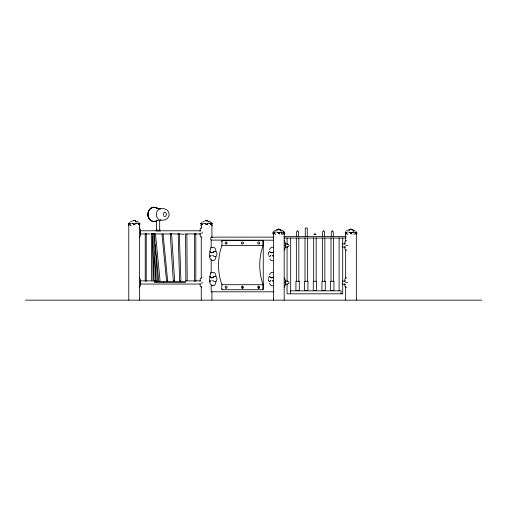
<?xml version="1.0" encoding="UTF-8"?>
<svg xmlns="http://www.w3.org/2000/svg" width="507" height="507" viewBox="0 0 507 507"><rect width="100%" height="100%" fill="white"/><g stroke="black" fill="none" stroke-linecap="round" stroke-linejoin="round"><path stroke-width="0.76" d="M209.917 251.231L210.798 252.499L212.965 252.499C213.162 251.516 215.101 251.276 215.95 251.352A3.549 3.074 -90 0 1 216.115 256.365L215.849 257.074A3.549 3.074 -90 0 1 212.889 260.75C207.623 259.768 210.012 251.713 210.563 248.126A6.825 0.431 -41 0 0 210.88 247.822L211.134 247.612M209.917 276.271L210.798 277.538L212.965 277.538C213.162 276.562 215.101 276.315 215.95 276.391A3.549 3.074 -90 0 1 216.115 281.404L215.849 282.114A3.549 3.074 -90 0 1 212.889 285.79C207.699 284.757 209.942 276.784 210.563 273.165A6.825 0.431 -41 0 0 210.88 272.861L211.134 272.652M133.937 220.444L133.176 220.621L135.109 220.621L134.336 220.444M351.205 229.189L352.973 230.07M206.577 221.299L206.609 220.444L207.566 220.621L206.793 220.444M351.002 229.525L350.432 229.246L349.05 230.013L350.787 229.189L351.009 229.76M210.804 255.826C211.387 254.818 210.925 256.105 209.968 256.231M210.804 280.865C211.406 279.858 210.906 281.163 209.968 281.271M212.972 255.826C211.869 254.945 214.588 256.922 215.792 256.675M212.972 280.865C211.869 279.991 214.588 281.962 215.792 281.715M270.586 255.858C271.815 254.596 269.065 257.271 269.223 256.396A3.549 3.074 -90 0 1 268.761 255.642M270.586 280.903C271.815 279.636 269.065 282.31 269.223 281.442A3.549 3.074 -90 0 1 268.761 280.682M272.779 255.864C272.5 254.742 272.221 256.155 273.349 256.111M272.779 280.91C272.5 279.788 272.221 281.195 273.349 281.151M202.527 224.303L201.723 224.303L200.854 223.416M342.719 238.037L342.719 244.222L342.181 245.477L342.491 247.036L345.597 247.036M342.719 246.725L342.719 281.404L342.181 282.659L342.491 284.218L345.597 284.218M215.507 251.25L214.917 251.402M215.792 251.219L215.849 250.566A3.549 3.074 -90 0 0 213.46 247.239L211.185 247.682A4.88 0.849 -34.8 0 0 210.88 247.822M215.507 276.29L214.917 276.442M215.792 276.264L215.849 275.605A3.549 3.074 -90 0 0 213.46 272.278L211.185 272.728A4.88 0.849 -34.8 0 0 210.88 272.861M287.076 244.12L288.717 244.697L289.098 245.882L287.564 246.985L284.972 247.036M268.292 253.012L268.235 254.723M178.242 233.911C179.364 233.201 182.685 235.02 184.269 233.961M145.224 281.036L145.224 233.803M140.122 280.872L146.231 280.929L146.244 233.923L140.122 233.961M194.98 281.03L194.517 280.929L194.504 233.923L194.98 233.809M194.599 280.878L195.822 280.929L195.835 233.923L194.599 233.961M173.641 281.036L173.293 280.884L170.238 233.822L178.534 233.961M163.07 233.841L167.671 281.087M134.856 224.259L133.937 224.449M207.312 224.259L206.393 224.449M156.517 230.21L156.517 220.387L159.401 220.253M154.426 280.967L153.976 281.036L155.307 280.979L153.779 233.733M178.179 233.79L179.592 280.884L180.701 281.017M200.861 223.41L201.742 224.303L202.483 223.53M273.843 233.347L274.731 232.276M129.139 224.595L129.817 224.449M202.274 224.449L201.596 224.595L202.268 224.259M346.002 233.347L346.889 232.276M213.536 251.84C213.073 253.234 210.792 253.247 210.285 251.84M213.536 276.885C213.073 278.28 210.792 278.292 210.285 276.885M273.507 251.821L272.779 252.537L270.58 252.53L269.388 251.383M273.507 276.86L272.779 277.583L270.58 277.57L269.388 276.423A3.549 3.074 -90 0 0 268.539 277.982M151.872 281.017L153.013 281.011L152.702 233.885L151.378 233.752L151.859 233.892M167.868 280.922L166.524 280.903L161.955 233.955L163.292 233.949M164.053 212.807L163.476 214.404L163.742 215.532M274.521 233.195L273.115 232.162L274.731 233.201M154.35 233.936L155.383 233.911M284.934 233.771L284.066 234.443M274.521 233.011L273.976 233.055M154.394 233.752L157.544 280.954L156.41 281.074M146.231 280.929L145.731 280.96M194.504 233.923L185.549 233.93L185.86 280.897L186.354 280.979M195.822 280.929L195.417 280.929M138.988 224.303L139.869 223.41L138.43 224.455M282.969 233.195L284.573 232.162L283.14 233.201M211.457 224.309L210.912 224.259M283.717 233.049L283.166 233.011M276.892 230.07L278.628 229.189L280.796 230.013L279.059 229.189L276.892 230.013L277.183 229.76M349.348 229.76L349.05 230.07L350.445 229.246M174.155 281.1L174.636 280.91L171.588 233.955L171.087 233.923M185.879 280.872L187.191 280.872L186.874 233.961M273.533 231.401L273.97 231.002M158.881 209.226C155.472 211.558 155.459 217.25 158.881 219.575M153.875 233.638L152.366 233.955M284.167 250.059C286.075 248.062 286.075 242.739 284.167 240.736M284.167 287.209C286.075 285.207 286.075 279.883 284.167 277.88M314.226 233.879L315.646 233.879M146.212 233.942L145.731 233.879M195.81 233.942L195.417 233.911M194.517 280.929L187.653 280.872M130.026 223.53L129.317 224.284A5.653 2.827 -90 0 1 129.583 223.625M346.585 230.634L347.08 230.305M278.913 233.055L278.432 233.347L278.299 233.011L279.56 233.011L279.427 233.347L276.942 232.162L278.913 233.055L280.358 232.276L278.647 233.195M206.628 224.309L206.178 224.595L206.045 224.259M154.458 233.676L153.938 233.911M282.399 234.272L283.039 233.885M355.198 233.885L354.393 234.31M206.653 224.316L208.104 223.524L206.634 224.303L204.695 223.41L206.774 224.455M350.806 233.195L352.517 232.276L351.04 233.049L349.101 232.162L351.585 233.347L351.719 233.011L350.457 233.011L351.18 233.201M139.178 237.346L140.109 236.509L140.426 235.172L140.401 229.475L139.178 227.738M139.178 287.349L140.109 286.506L140.426 285.168L140.401 279.477L139.178 277.741M155.668 249.59L158.735 281.112L160.06 280.922L155.472 233.816M139.355 225.691L139.704 225.552M211.812 225.691L212.16 225.552M133.563 220.494L132.834 220.773L134.121 220.456L135.432 220.773L134.133 220.456M205.297 220.773L206.577 220.456L207.889 220.773L207.148 220.494M287.133 281.151L288.717 281.879L289.098 283.064L287.564 284.167L284.972 284.218M205.297 220.773L206.038 220.494M277.544 229.525L278.286 229.246M174.636 280.91L173.318 280.891M273.317 251.878L273.007 252.271C272.348 253.43 270.599 252.835 270.073 251.878M273.317 276.917L273.007 277.316C272.348 278.47 270.599 277.88 270.073 276.917M156.308 281.093L154.686 257.493M159.572 220.203L161.03 219.759M210.887 224.455L212.332 223.416L210.716 224.449M355.299 233.201L356.63 232.276L355.895 233.03L356.174 233.347L356.041 233.011A5.653 2.827 90 0 0 355.889 232.675M206.374 220.444L205.62 220.621L206.609 220.444L206.59 220.773M277.88 229.367L278.641 229.189M350.039 229.367L350.8 229.189M139.032 224.278L137.967 223.416L139.032 224.284L138.259 224.449M282.678 232.162L284.015 233.347L283.882 233.011A5.653 2.827 90 0 0 283.73 232.675M273.463 260.63L272.449 260.782A3.549 3.074 -90 0 1 269.844 258.9M273.463 285.669L272.449 285.828A3.549 3.074 -90 0 1 269.566 283.071M355.128 233.195L355.889 233.036L355.591 233.347L355.325 233.011A5.653 5.653 0 0 0 355.02 232.675M160.18 208.599C171.803 207.122 172.348 221.394 160.18 220.203M201.862 227.618L200.252 228.796L200.05 231.23M346.573 240.47L344.956 241.649L344.754 244.089M201.862 277.532L200.252 278.711L200.05 281.151M346.573 277.614L344.956 278.793L344.754 281.233M297.336 230.66L297.85 230.66M323.346 230.66L323.865 230.66M332.022 230.66L332.541 230.66M130.667 223.321L131.414 223.289M203.123 223.321L203.871 223.289M275.371 232.067L276.119 232.035M347.529 232.067L348.277 232.035M155.237 281.005L154.946 280.872M136.478 223.321L137.277 223.289M208.935 223.321L209.733 223.289M281.189 232.067L281.981 232.035M353.347 232.067L354.139 232.035M128.974 224.303L129.507 224.303M130.02 224.303L129.31 224.316M155.434 230.21L160.776 230.21M140.185 230.793L154.939 230.793M161.708 230.793L200.563 230.793M155.788 231.04L160.776 231.04M355.325 233.011L356.041 233.011M283.47 233.068L284.002 233.068M355.629 233.068L356.161 233.068M146.155 233.961L150.192 233.961M156.156 233.961L161.708 233.961M163.767 233.961L170.586 233.961L170.27 233.885M195.746 233.961L200.626 233.961M313.934 234.589L315.937 234.589M284.078 236.554L346.173 236.554M211.457 237.137L273.577 237.137M284.078 238.037L346.173 238.037M273.311 240.198L211.064 240.096A1.584 0.792 -90 0 1 210.83 237.758A1.584 0.792 -90 0 1 212.021 237.599M221.781 241.307A0.837 0.722 -90 0 1 222.503 240.476L262.525 240.476A0.837 0.722 -90 0 1 263.247 241.307L263.247 288.889A0.837 0.722 -90 0 1 262.525 289.725L222.503 289.725A0.837 0.722 -90 0 1 221.781 288.889L221.781 284.712L263.247 284.712A30.946 15.457 -90 0 1 263.247 245.483L221.781 245.483L222.034 241.307M262.277 240.476A0.837 0.722 -90 0 1 263 241.307L263.247 241.307M284.972 243.911L287.304 243.911M345.597 243.911L342.491 243.911L342.719 244.222M284.427 245.401L285.137 245.401M345.844 245.401L347.593 245.401M146.155 280.872L150.75 280.872M195.746 280.872L200.626 280.872M284.972 281.093L287.304 281.093M345.597 281.093L342.491 281.093L342.719 281.404M154.432 281.372L185.619 281.372M154.432 282.462L185.619 282.462M284.427 282.545L285.137 282.545M345.628 282.545L347.593 282.545M140.166 284.047L200.576 284.047M221.781 288.889L222.034 288.889A0.837 0.722 -90 0 0 222.757 289.725M262.277 289.725A0.837 0.722 -90 0 0 263 288.889L263.247 288.889M290.27 290.841L341.078 290.841L341.078 293.813M273.85 291.81L211.185 291.81L211.185 285.523M25.35 300.157L481.65 300.157M179.294 233.93L180.923 280.903M273.248 247.27L271.879 247.27A3.549 3.074 -90 0 0 269.623 249.685M273.248 272.31L271.879 272.31A3.549 3.074 -90 0 0 269.623 274.724M346.573 250.331L344.956 249.146L344.754 246.713M201.862 237.472L200.252 236.294L200.05 233.201M346.573 287.475L344.956 286.29L344.754 283.857M201.862 287.393L200.252 286.208L200.05 283.774M346.889 233.201L345.267 232.162L346.414 233.347M130.02 224.455L129.285 224.303L129.811 224.259A5.653 5.653 0 0 1 130.115 223.929M287.304 247.036L287.07 246.725L287.07 281.404M279.046 229.189L280.796 230.07M348.011 234.437L346.554 233.638M275.852 234.437L274.395 233.638M131.148 225.685L130.274 225.368M346.68 233.195L346.116 233.036M157.037 220.621L156.517 220.387M160.618 209.099L154.071 207.344M156.251 207.984L159.889 209.055M351.56 229.246L352.935 230.013M279.401 229.246L280.777 230.013M273.622 234.443L272.753 233.771M201.025 225.552L201.374 225.691M128.569 225.552L128.917 225.691M354.837 232.162L355.927 233.055L355.584 232.669M210.424 223.416L211.514 224.303L211.172 223.923M211.825 285.061L212.515 285.428M351.408 233.638L351.985 234.114M279.249 233.638L279.826 234.114M283.743 233.036L283.426 232.669M134.317 224.455L132.238 223.41L134.184 224.303L135.648 223.524L133.721 224.595L133.588 224.259M211.508 224.309L211.761 224.595L211.634 224.259A5.653 2.827 90 0 0 211.318 223.625M138.455 224.259L139.305 224.595L139.178 224.259A5.653 2.827 -90 0 0 138.861 223.625M151.365 233.765L151.675 281.024M353.702 232.098L353.791 232.32A1.039 0.52 -90 0 1 353.873 232.536M268.495 280.574L268.165 278.901M155.205 244.862L155.516 248.012M152.632 236.268L153.976 281.036M356.345 233.86L356.345 300.157M345.66 233.86L345.66 240.964M345.66 249.647L345.66 278.058M345.66 286.74L345.66 300.157M342.719 283.907L342.719 293.813L287.07 293.813L287.07 283.907M339.101 238.037L339.101 290.841M333.53 238.037L333.53 281.29M333.283 236.554L333.283 231.629L331.28 231.629L331.28 236.554M331.033 238.037L331.033 281.29M324.854 238.037L324.854 281.29M324.607 236.554L324.607 231.629L322.604 231.629L322.604 236.554M322.357 238.037L322.357 281.29M316.184 238.037L316.184 281.29M313.687 238.037L313.687 281.29M307.515 238.037L307.515 281.29M307.267 236.554L307.267 228.036L305.265 228.036L305.265 236.554M305.018 238.037L305.018 281.29M298.838 238.037L298.838 281.29M298.598 236.554L298.598 231.629L296.589 231.629L296.589 236.554M296.348 238.037L296.348 281.29M290.688 238.037L290.688 290.841M290.327 290.841L290.372 293.813M287.07 238.037L287.07 244.222M284.186 233.86L284.186 300.157M273.501 233.86L273.501 300.157M263 241.307L263 245.483M263 284.712L263 288.889M258.659 286.132L258.659 288.306M242.39 286.132L242.39 288.306M211.932 225.095L211.932 237.739M211.932 291.468L211.932 300.157M211.185 239.957L211.185 247.815M211.185 259.597L211.185 272.956M209.917 256.067L209.917 256.796M209.917 281.112L209.917 281.835M201.254 225.095L201.254 228.258M201.254 236.946L201.254 278.032M201.254 286.728L201.254 300.157M159.686 220.139L159.686 230.21M139.476 225.095L139.476 300.157M128.791 225.095L128.791 300.157M150.135 208.998A7.054 6.122 -90 0 1 156.663 208.003M156.663 220.798A7.054 6.122 -90 0 1 155.655 221.217M155.136 221.35A7.054 6.122 -90 0 1 153.006 221.35M152.487 221.217A7.054 6.122 -90 0 1 149.742 209.41M163.957 212.237A2.237 1.946 -90 0 1 166.404 214.404A2.237 1.946 -90 0 1 163.957 216.565M156.688 220.868A7.142 6.192 -90 0 1 147.886 214.087A7.142 6.192 -90 0 1 157.17 208.219M156.72 220.944A7.225 6.268 -90 0 1 147.816 214.087A7.225 6.268 -90 0 1 157.208 208.143M202.084 231.965A1.584 0.792 -90 0 1 202.084 232.789M202.008 233.169A1.584 0.792 -90 0 1 201.881 233.499M202.084 282.05A1.584 0.792 -90 0 1 202.084 282.868M202.008 283.255A1.584 0.792 -90 0 1 201.881 283.584M140.185 231.965A1.584 0.792 -90 0 1 140.185 232.789M140.185 282.05A1.584 0.792 -90 0 1 140.185 282.868M128.556 225.038A1.039 1.039 0 0 1 128.391 224.823M128.391 223.79A1.039 1.039 0 0 1 128.556 223.574M128.734 223.346A7.066 7.066 0 0 1 129.519 222.554M130.419 221.895A7.066 7.066 0 0 1 130.907 221.616M131.414 221.382A7.066 7.066 0 0 1 131.934 221.185M136.332 221.185A7.066 7.066 0 0 1 136.852 221.382M137.359 221.616A7.066 7.066 0 0 1 137.847 221.895M138.747 222.554A7.066 7.066 0 0 1 139.533 223.346M138.5 223.099A5.653 2.827 -90 0 1 138.684 223.346M135.236 221.185A7.066 3.536 -90 0 1 135.496 221.382M135.749 221.616A7.066 3.536 -90 0 1 135.996 221.895M136.649 222.934A7.066 3.536 -90 0 1 136.839 223.346M139.881 224.823A1.039 1.039 0 0 1 139.717 225.038M139.717 223.574A1.039 1.039 0 0 1 139.881 223.79M210.766 222.877A5.653 2.827 90 0 1 211.14 223.346M201.013 225.038A1.039 1.039 0 0 1 200.848 224.823M200.848 223.79A1.039 1.039 0 0 1 201.013 223.574M201.19 223.346A7.066 7.066 0 0 1 201.976 222.554M202.876 221.895A7.066 7.066 0 0 1 203.364 221.616M203.871 221.382A7.066 7.066 0 0 1 204.391 221.185M208.789 221.185A7.066 7.066 0 0 1 209.309 221.382M209.816 221.616A7.066 7.066 0 0 1 210.304 221.895M210.766 222.205A7.066 7.066 0 0 1 211.989 223.346M207.693 221.185A7.066 3.536 -90 0 1 207.952 221.382M208.206 221.616A7.066 3.536 -90 0 1 208.453 221.895M209.106 222.934A7.066 3.536 -90 0 1 209.296 223.346M212.338 224.823A1.039 1.039 0 0 1 212.173 225.038M212.173 223.574A1.039 1.039 0 0 1 212.338 223.79M346.154 234.088A1.039 1.039 0 0 1 345.635 233.955M345.419 233.79A1.039 1.039 0 0 1 345.254 233.575M345.254 232.536A1.039 1.039 0 0 1 345.419 232.32L345.597 232.098A7.066 7.066 0 0 1 345.977 231.68M347.77 230.368A7.066 7.066 0 0 1 348.277 230.134M348.803 229.937A7.066 7.066 0 0 1 349.342 229.785M352.112 229.671A7.066 7.066 0 0 1 353.195 229.937M353.721 230.134A7.066 7.066 0 0 1 354.228 230.368M354.716 230.641A7.066 7.066 0 0 1 355.179 230.951M356.022 231.68A7.066 7.066 0 0 1 356.402 232.098M353.683 233.955A1.039 0.52 -90 0 1 353.563 234.057M351.833 229.785A7.066 3.536 -90 0 1 352.099 229.937M353.094 230.951A7.066 3.536 -90 0 1 353.309 231.3M356.751 232.536A1.039 1.039 0 0 1 356.751 233.575M356.37 233.955A1.039 1.039 0 0 1 356.117 234.057M268.539 252.942A3.549 3.074 -90 0 1 268.875 252.099M222.034 284.712A30.946 15.457 -90 0 1 222.034 245.483M222.06 241.091A0.837 0.722 -90 0 1 222.243 240.717M222.396 240.584A0.837 0.722 -90 0 1 222.757 240.476M272.994 233.321A1.039 1.039 0 0 1 272.994 232.789M273.096 232.536A1.039 1.039 0 0 1 273.26 232.32M283.21 231.845A5.653 2.827 90 0 1 283.571 232.371M281.632 232.32A1.039 0.52 -90 0 1 281.784 233.055M281.715 233.575A1.039 0.52 -90 0 1 281.632 233.79M281.524 233.955A1.039 0.52 -90 0 1 281.271 234.088M284.693 232.789A1.039 1.039 0 0 1 284.693 233.321M284.592 232.536A1.039 1.039 0 0 0 284.427 232.32L284.25 232.098A7.066 7.066 0 0 0 283.863 231.68M274.224 231.3A7.066 7.066 0 0 1 275.124 230.641M275.612 230.368A7.066 7.066 0 0 1 276.119 230.134M276.645 229.937A7.066 7.066 0 0 1 277.183 229.785M279.395 229.608A7.066 7.066 0 0 1 281.036 229.937M281.562 230.134A7.066 7.066 0 0 1 282.069 230.368M282.557 230.641A7.066 7.066 0 0 1 283.457 231.3M279.674 229.785A7.066 3.536 -90 0 1 279.94 229.937M280.701 230.641A7.066 3.536 -90 0 1 280.935 230.951M278.856 229.202L278.863 230.07L278.844 229.202M163.609 282.462L163.584 282.868L163.596 282.05L163.609 282.462M299.257 281.29L295.93 281.29L295.93 290.473L299.257 290.473L299.257 281.29M307.933 281.29L304.599 281.29L304.599 290.473L307.933 290.473L307.933 281.29M316.602 281.29L313.269 281.29L313.269 290.473L316.602 290.473L316.602 281.29M325.272 281.29L321.945 281.29L321.945 290.473L325.272 290.473L325.272 281.29M333.942 281.29L330.615 281.29L330.615 290.473L333.942 290.473L333.942 281.29M129.241 224.278L128.398 223.416L129.241 224.278M226.787 287.989A1.084 0.938 -90 0 0 226.363 286.17A1.084 0.938 -90 0 0 225.216 287.501A1.084 0.938 -90 0 0 226.787 287.989M243.056 243.747A1.084 0.938 -90 0 0 242.631 241.928A1.084 0.938 -90 0 0 241.484 243.259A1.084 0.938 -90 0 0 243.056 243.747M259.324 287.989A1.084 0.938 -90 0 0 258.906 286.17A1.084 0.938 -90 0 0 257.752 287.501A1.084 0.938 -90 0 0 259.324 287.989M226.787 243.747A1.084 0.938 -90 0 0 226.363 241.928A1.084 0.938 -90 0 0 225.216 243.259A1.084 0.938 -90 0 0 226.787 243.747M259.324 243.747A1.084 0.938 -90 0 0 258.906 241.928A1.084 0.938 -90 0 0 257.752 243.259A1.084 0.938 -90 0 0 259.324 243.747M243.056 287.989A1.084 0.938 -90 0 0 242.631 286.17A1.084 0.938 -90 0 0 241.484 287.501A1.084 0.938 -90 0 0 243.056 287.989"/></g></svg>
